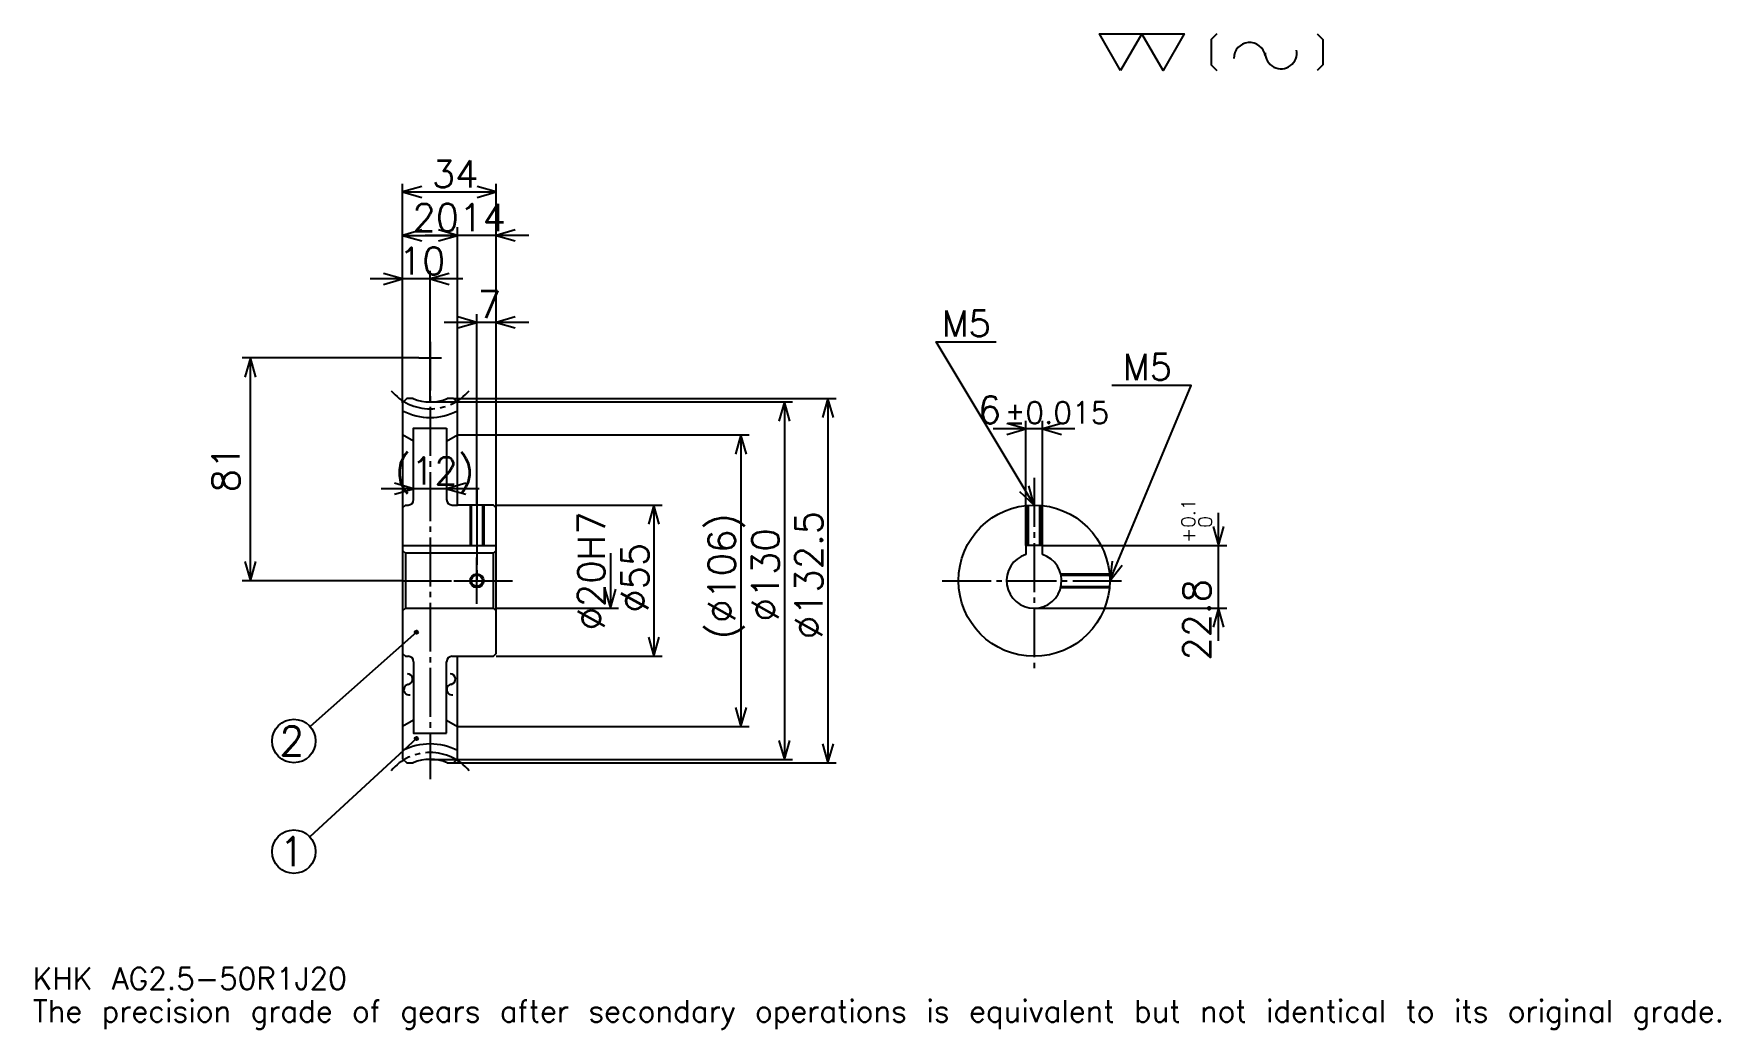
# Model space of a CAD drawing. Extents: x 20 to 633, y 7 to 369.
import ezdxf

# ---------------------------------------------------------------- set-up
doc = ezdxf.new("R2010")
doc.units = 0
doc.linetypes.add('DASHDOT', pattern=[23.733334, 17.8, -1.977778, 1.977778, -1.977778])
doc.layers.get('0').update_dxf_attribs({"linetype": 'CONTINUOUS'})
doc.layers.add('DASHDOT', color=6, linetype='DASHDOT')
doc.styles.add('KANJI', font='TXT', dxfattribs={"bigfont": 'BIGFONT'})

msp = doc.modelspace()

# ---------------------------------------------------------------- linework, layer by layer
at = {"color": 5}
for p, q in [((154.266663, 236.669434), (154.266663, 314.791626)), ((188.266663, 236.669434), (188.266663, 314.791626)), ((154.266663, 311.824982), (188.266663, 311.824982)), ((154.266663, 296.002747), (174.266663, 296.002747)), ((200.133331, 296.002747), (162.399994, 296.002747)), ((174.266663, 236.669434), (174.266663, 298.969421)), ((164.266663, 251.419434), (164.266663, 283.147217)), ((176.133331, 280.180542), (142.399994, 280.180542)), ((200.133331, 264.358337), (169.399994, 264.358337)), ((181.266663, 236.669434), (181.266663, 267.324982)), ((160.199997, 251.419434), (95.922218, 251.419434)), ((98.888885, 170.419434), (98.888885, 251.419434)), ((164.266663, 235.419434), (164.266663, 251.419434)), ((154.266663, 235.169434), (154.266663, 236.669434)), ((164.266663, 235.419434), (188.266663, 235.419434)), ((172.766663, 236.669434), (188.266663, 236.669434)), ((174.266663, 235.169434), (174.266663, 236.669434)), ((181.266663, 197.919434), (181.266663, 236.669434)), ((181.266663, 197.919434), (181.266663, 236.669434)), ((188.266663, 236.669434), (311.877747, 236.669434)), ((188.266663, 196.919434), (188.266663, 236.669434)), ((188.266663, 235.419434), (296.055542, 235.419434)), ((293.088867, 235.419434), (293.088867, 105.419434)), ((308.911102, 236.669434), (308.911102, 104.169434)), ((380.877777, 183.219437), (380.877777, 228.574982)), ((386.877777, 183.219437), (386.877777, 228.574982)), ((174.266663, 223.419434), (188.266663, 223.419434)), ((188.266663, 223.419434), (280.233337, 223.419434)), ((277.266663, 223.419434), (277.266663, 117.419434)), ((398.744446, 225.608322), (369.011108, 225.608322)), ((182.133331, 203.874985), (146.399994, 203.874985)), ((188.266663, 197.919434), (248.588898, 197.919434)), ((245.622223, 197.919434), (245.622223, 142.919434)), ((450.93335, 148.552765), (450.93335, 195.086105)), ((229.799988, 180.419434), (229.799988, 160.419434)), ((386.877777, 183.219437), (453.900024, 183.219437)), ((154.266663, 170.419434), (95.922218, 170.419434)), ((188.266663, 160.419434), (232.766663, 160.419434)), ((383.877777, 160.419434), (453.900024, 160.419434)), ((159.266663, 151.669434), (120.627197, 117.366074)), ((188.266663, 142.919434), (248.588898, 142.919434)), ((174.266663, 117.419434), (188.266663, 117.419434)), ((188.266663, 117.419434), (280.233337, 117.419434)), ((159.266663, 112.981934), (120.524872, 77.229111)), ((164.266663, 105.419434), (188.266663, 105.419434)), ((188.266663, 105.419434), (296.055542, 105.419434)), ((172.766663, 104.169434), (188.266663, 104.169434)), ((188.266663, 104.169434), (311.877747, 104.169434))]:
    msp.add_line(p, q, dxfattribs=at)
at = {"color": 4}
for p, q in [((158.266663, 221.110031), (154.266663, 223.419434)), ((170.266663, 225.919434), (170.266663, 199.919434)), ((170.266663, 221.110031), (174.266663, 223.419434)), ((172.266663, 197.919434), (174.266663, 197.919434)), ((154.266663, 183.219437), (188.266663, 183.219437)), ((188.266663, 181.419434), (187.266663, 180.419434)), ((154.266663, 159.419434), (155.266663, 160.419434)), ((188.266663, 159.419434), (187.266663, 160.419434)), ((172.266663, 142.919434), (174.266663, 142.919434)), ((170.266663, 114.919434), (170.266663, 140.919434)), ((158.266663, 119.728836), (154.266663, 117.419434)), ((170.266663, 119.728836), (174.266663, 117.419434))]:
    msp.add_line(p, q, dxfattribs=at)
at = {"color": 7}
for points in [[(415.333344, 356), (407.619995, 369.369781), (438.473358, 369.369781), (430.76001, 356), (423.046692, 369.369781), (415.333344, 356)], [(450.300446, 369.369781), (448.243561, 367.312897), (448.243561, 358.056885), (450.300446, 356)], [(486.810242, 369.369781), (488.867126, 367.312897), (488.867126, 358.056885), (486.810242, 356)]]:
    msp.add_lwpolyline(points, dxfattribs=at)
at = {"color": 5}
for points in [[(161.188889, 313.802765), (154.266663, 311.824982), (161.188889, 309.847198)], [(181.344437, 309.847198), (188.266663, 311.824982), (181.344437, 313.802765)], [(161.188889, 297.98053), (154.266663, 296.002747), (161.188889, 294.024994)], [(167.344437, 294.024994), (174.266663, 296.002747), (167.344437, 297.98053)], [(167.344437, 294.024994), (174.266663, 296.002747), (167.344437, 297.98053)], [(195.188889, 297.98053), (188.266663, 296.002747), (195.188889, 294.024994)], [(147.344437, 278.202759), (154.266663, 280.180542), (147.344437, 282.158325)], [(171.188889, 282.158325), (164.266663, 280.180542), (171.188889, 278.202759)], [(174.344437, 262.380554), (181.266663, 264.358337), (174.344437, 266.33609)], [(195.188889, 266.33609), (188.266663, 264.358337), (195.188889, 262.380554)], [(383.877777, 197.919434), (348.277771, 257.252777), (370.033325, 257.252777)], [(100.866669, 244.497208), (98.888885, 251.419434), (96.911102, 244.497208)], [(411.377777, 170.419434), (441.044434, 241.430542), (412.168884, 241.430542)], [(295.06665, 228.497208), (293.088867, 235.419434), (291.111084, 228.497208)], [(310.888885, 229.747208), (308.911102, 236.669434), (306.933319, 229.747208)], [(373.955566, 223.630539), (380.877777, 225.608322), (373.955566, 227.586105)], [(393.799988, 227.586105), (386.877777, 225.608322), (393.799988, 223.630539)], [(279.244446, 216.497208), (277.266663, 223.419434), (275.288879, 216.497208)], [(151.344437, 201.897217), (158.266663, 203.874985), (151.344437, 205.852768)], [(177.188889, 205.852768), (170.266663, 203.874985), (177.188889, 201.897217)], [(378.620392, 202.837631), (383.877777, 197.919434), (382.012268, 204.872742)], [(247.600006, 190.997208), (245.622223, 197.919434), (243.64444, 190.997208)], [(448.955566, 190.141663), (450.93335, 183.219437), (452.911133, 190.141663)], [(96.911102, 177.34166), (98.888885, 170.419434), (100.866669, 177.34166)], [(412.221283, 177.569061), (411.377777, 170.419434), (415.871124, 176.04425)], [(227.82222, 167.34166), (229.799988, 160.419434), (231.777771, 167.34166)], [(452.911133, 153.497208), (450.93335, 160.419434), (448.955566, 153.497208)], [(243.64444, 149.84166), (245.622223, 142.919434), (247.600006, 149.84166)], [(275.288879, 124.34166), (277.266663, 117.419434), (279.244446, 124.34166)], [(291.111084, 112.34166), (293.088867, 105.419434), (295.06665, 112.34166)], [(306.933319, 111.09166), (308.911102, 104.169434), (310.888885, 111.09166)]]:
    msp.add_lwpolyline(points, dxfattribs=at)
at = {"color": 4}
for points in [[(158.066864, 236.669434), (155.766663, 236.669434), (154.266663, 235.169434), (154.266663, 159.419434)], [(170.466461, 104.169434), (172.766663, 104.169434), (174.266663, 105.669434), (174.266663, 142.919434), (187.266663, 142.919434), (188.266663, 143.919434), (188.266663, 196.919434), (187.266663, 197.919434), (174.266663, 197.919434), (174.266663, 235.169434), (172.766663, 236.669434), (170.466461, 236.669434)], [(158.266663, 199.919434), (158.266663, 225.919434), (170.266663, 225.919434)], [(154.266663, 196.919434), (155.266663, 197.919434), (156.266663, 197.919434)], [(178.766663, 197.919434), (178.766663, 183.219437)], [(179.20166, 197.919434), (179.20166, 183.219437)], [(183.331665, 197.919434), (183.331665, 183.219437)], [(183.766663, 197.919434), (183.766663, 183.219437)], [(381.377777, 183.219437), (381.377777, 197.805557)], [(381.812775, 183.219437), (381.812775, 197.841797)], [(385.94278, 183.219437), (385.94278, 197.841797)], [(386.377777, 183.219437), (386.377777, 197.805557)], [(154.266663, 181.419434), (155.266663, 180.419434), (155.266663, 160.419434), (187.266663, 160.419434), (187.266663, 180.419434), (155.266663, 180.419434)], [(386.877777, 179.958832), (386.877777, 183.219437), (380.877777, 183.219437), (380.877777, 179.958832)], [(393.560242, 172.919434), (411.263916, 172.919434)], [(393.662231, 172.484436), (411.30014, 172.484436)], [(393.560242, 167.919434), (411.263916, 167.919434)], [(393.662231, 168.354431), (411.30014, 168.354431)], [(154.266663, 159.419434), (154.266663, 105.669434), (155.766663, 104.169434), (158.066864, 104.169434)], [(154.266663, 143.919434), (155.266663, 142.919434), (156.266663, 142.919434)], [(158.266663, 140.919434), (158.266663, 114.919434), (170.266663, 114.919434)]]:
    msp.add_lwpolyline(points, dxfattribs=at)
for centre, radius in [((383.877777, 170.419434), 27.5), ((181.266663, 170.419434), 2.065)]:
    msp.add_circle(centre, radius, dxfattribs=at)
at = {"color": 7}
msp.add_circle((181.266663, 170.419434), 2.5, dxfattribs=at)
at = {"color": 5}
for centre, radius in [((159.266663, 151.669434), 0.593333), ((114.711105, 112.113876), 7.911111), ((159.266663, 112.981934), 0.593333), ((114.711105, 71.863876), 7.911111)]:
    msp.add_circle(centre, radius, dxfattribs=at)
at = {"color": 7}
for centre, radius, start, end in [((462.256134, 360.394775), 5.785, 10, 180), ((473.65036, 362.4039), 5.785, 180, 10), ((155.983704, 134.616104), 1.928333, 280, 90), ((171.543701, 134.616104), 1.928333, 280, 90), ((156.653397, 130.818024), 1.928333, 90, 280), ((172.213409, 130.818024), 1.928333, 90, 280)]:
    msp.add_arc(centre, radius, start, end, dxfattribs=at)
at = {"color": 4}
for centre, radius, start, end in [((164.266663, 251.419434), 16, 247.201751877, 292.798248123), ((164.266663, 251.419434), 21.625, 242.456124875, 297.543875125), ((156.266663, 199.919434), 2, 270, 0), ((172.266663, 199.919434), 2, 180, 270), ((383.877777, 170.419434), 10, 107.457602748, 72.542397252), ((156.266663, 140.919434), 2, 0, 90), ((172.266663, 140.919434), 2, 90, 180), ((164.266663, 89.419434), 21.625, 62.456124875, 117.543875125), ((164.266663, 89.419434), 16, 67.201751877, 112.798248123)]:
    msp.add_arc(centre, radius, start, end, dxfattribs=at)
at = {"layer": 'DASHDOT', "color": 7}
for p, q in [((164.266663, 257.352783), (164.266663, 98.236099)), ((160.199997, 251.419434), (168.333328, 251.419434)), ((383.877777, 207.808319), (383.877777, 136.986099)), ((181.266663, 197.919434), (181.266663, 170.419434)), ((154.266663, 170.419434), (194.199997, 170.419434)), ((350.444458, 170.419434), (417.311096, 170.419434))]:
    msp.add_line(p, q, dxfattribs=at)
for points in [[(181.266663, 203.852768), (181.266663, 177.286102)], [(181.266663, 161.986099), (181.266663, 178.852768)], [(172.833328, 170.419434), (189.699997, 170.419434)]]:
    msp.add_lwpolyline(points, dxfattribs=at)
for centre, start, end in [((164.266663, 251.419434), 220.000002489, 319.999997511), ((164.266663, 89.419434), 40.000002489, 139.999997511)]:
    msp.add_arc(centre, 18.5, start, end, dxfattribs=at)

# ---------------------------------------------------------------- texts
at = {"color": 7, "style": 'KANJI'}
for s, height, p in [('34', 9.888889, (164.838882, 313.407227)), ('20', 9.888889, (157.838882, 297.584991)), ('14', 9.888889, (174.838882, 297.584991)), ('10', 9.888889, (152.838882, 281.762756)), ('7', 9.888889, (181.55278, 265.940552)), ('M5', 9.493334, (350.255554, 259.23053)), ('M5', 9.493334, (416.124451, 243.408325)), ('6', 9.888889, (363.465149, 227.586105)), ('%%p0.015', 7.911111, (373.253937, 227.586105)), ('(12)', 9.888889, (151.411102, 205.457214)), ('2', 10.548148, (109.437027, 106.839798)), ('1', 10.548148, (109.437027, 66.589806)), ('KHK AG2.5-50R1J20', 7.911111, (19.777779, 21.755556)), ('The precision grade of gears after secondary operations is equivalent but not identical to its original grade.', 7.911111, (19.777779, 9.888889))]:
    msp.add_text(s, height=height, dxfattribs=at).set_placement(p)
for s, height, p in [('81', 9.888889, (94.933334, 202.513885)), ('0.1', 4.944444, (442.428894, 189.683472)), ('%%c20H7', 9.888889, (227.82222, 152.372208)), ('(%%c106)', 9.888889, (275.288879, 149.158325)), ('%%c132.5', 9.888889, (306.933319, 149.158325)), ('0', 4.944444, (448.560028, 189.683472)), ('%%c130', 9.888889, (291.111084, 155.58609)), ('+', 4.944444, (442.428894, 184.145691)), ('%%c55', 9.888889, (243.64444, 158.799988)), ('22.8', 9.888889, (447.966675, 141.342667))]:
    msp.add_text(s, height=height, rotation=90, dxfattribs=at).set_placement(p)

doc.saveas('drawing.dxf')
